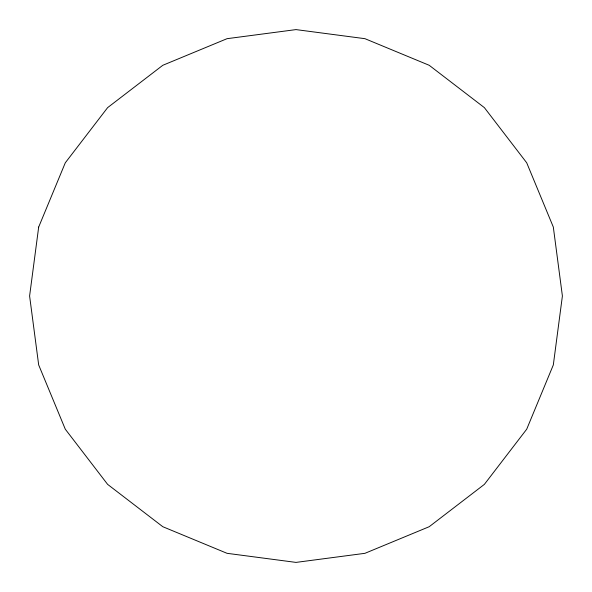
<?xml version="1.0" encoding="UTF-8"?>
<svg xmlns="http://www.w3.org/2000/svg" width="592" height="592" viewBox="0 0 592 592"><rect width="100%" height="100%" fill="white"/><g stroke="black" fill="none" stroke-linecap="round" stroke-linejoin="round"><path stroke-width="0.89" d="M38.68 227.054L29.6 296L38.68 364.946L65.29 429.2L107.626 484.374L162.8 526.71L227.054 553.32L296 562.4L364.946 553.32L429.2 526.71L484.374 484.374L526.71 429.2L553.32 364.946L562.4 296L553.32 227.054L526.71 162.8L484.374 107.626L429.2 65.29L364.946 38.68L296 29.6L227.054 38.68L162.8 65.29L107.626 107.626L65.29 162.8L38.68 227.054"/></g></svg>
